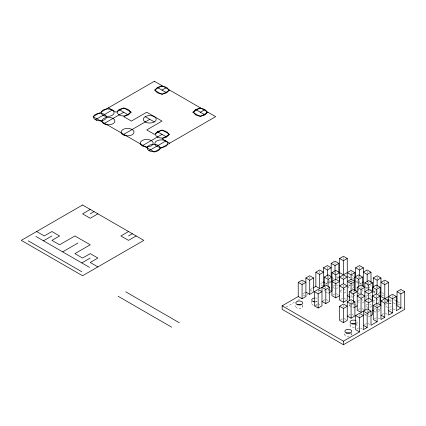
<?xml version="1.0" encoding="UTF-8"?>
<svg xmlns="http://www.w3.org/2000/svg" width="426" height="426" viewBox="0 0 426 426"><rect width="100%" height="100%" fill="white"/><g stroke="black" fill="none" stroke-linecap="round" stroke-linejoin="round"><path stroke-width="0.32" stroke-dasharray="2.13 1.6" d="M303.163 293.679L305.9 292.103M310.288 289.568L312.514 288.285M320.778 283.514L323.515 281.932M286.165 307.034L295.325 301.741M297.62 300.421L300.479 298.77M306.779 295.133L307.923 294.472M325.677 284.222L327.392 283.231M327.967 282.901L331.401 280.915M336.556 277.938L338.846 276.618M328.984 283.194L331.172 281.932L331.172 278.716M337.19 278.46L338.835 277.512L336.647 276.245M333.036 286.165L335.768 284.584L338.505 286.165M325.373 291.847L328.111 293.429L329.202 292.795M336.316 288.69L338.505 287.428M315.416 305.181L317.604 303.914M323.078 300.756L325.81 299.18L328.547 300.756M333.036 295.01L335.768 293.429L338.505 295.01M340.145 290.905L343.431 289.009L346.711 290.905M348.351 286.165L351.088 284.584M357.872 280.67L355.683 281.932L357.872 283.194M343.974 293.115L347.259 291.219M352.18 288.375L354.917 286.794M361.701 282.88L359.512 284.142L359.512 280.281M340.693 299.43L343.431 297.849L346.162 299.43M348.351 295.01L349.991 294.062M357.654 289.637L358.745 289.009M353.825 296.272L351.088 297.849L351.088 293.349M357.654 292.795L358.745 293.429L361.482 291.847M368.266 287.933L370.998 286.352L370.998 285.069M349.554 304.526L349.554 305.809L351.743 304.547M352.291 304.233L353.383 303.6M357.76 301.07L361.046 299.18L364.326 301.07M365.966 296.336L368.155 295.069M373.298 288.887L373.298 292.103L375.487 290.841M362.137 302.966L364.874 301.39M370.343 298.232L371.44 297.598M378.224 293.679L379.316 293.051M340.693 319.772L342.334 318.824M348.351 315.346L350.539 314.084M358.309 309.601L360.497 308.339M365.966 305.181L368.703 303.6M373.08 301.07L375.269 299.808M382.053 295.894L383.693 294.946M369.795 307.391L372.532 305.809M378 302.652L379.097 302.018M364.874 313.366L364.874 314.654L366.514 313.706M374.172 309.287L375.817 308.339M370.343 315.916L368.703 316.864L368.703 313.648M378 311.497L380.189 310.234L380.189 307.018M356.775 329.058L359.512 327.477M364.438 324.633L367.169 323.057M374.39 318.888L377.127 317.306M382.053 314.463L383.693 313.515M389.71 310.043L391.35 309.095M398.134 305.181L399.774 304.233M351.716 275.217L353.942 276.506M382.053 292.737L383.693 293.679M393.629 299.419L395.301 300.383M397.527 301.672L399.758 302.955M348.01 276.618L350.3 277.938M353.734 279.925L358.889 282.901M359.464 283.231L361.179 284.222M365.758 286.868L368.053 288.189M370.343 289.51L372.633 290.836M373.203 291.166L375.498 292.486M389.236 300.421L392.676 302.407M393.246 302.737L395.536 304.058M401.265 307.364L403.555 308.685M366.078 287.933L367.169 288.567L367.169 285.351M373.298 292.103L375.487 293.365M352.18 285.218L354.368 286.48M369.795 295.388L371.44 296.336M376.36 299.18L379.097 300.756M392.99 308.781L395.727 310.357M332.812 278.46L333.909 279.089M347.259 286.794L350.539 288.69M365.966 297.598L367.063 298.232M372.532 301.39L375.269 302.966M328.984 280.67L331.172 281.932M351.088 293.429L352.728 294.377M353.276 294.691L354.917 295.639L354.917 293.711M369.795 304.233L371.44 305.181M378 308.967L380.189 310.234M385.333 313.201L387.522 314.463M325.155 282.88L327.344 284.142L327.344 280.281M333.036 287.428L334.676 288.375M339.597 291.219L342.334 292.795M357.212 301.39L360.497 303.285M365.966 306.443L368.155 307.705M374.172 311.177L376.36 312.444L376.36 308.584M320.778 284.776L322.967 286.038M328.111 289.009L329.202 289.637M329.751 289.957L331.391 290.905M354.48 304.233L356.12 305.181M362.137 308.653L363.777 309.601M378.224 317.94L380.413 319.202M349.554 305.809L353.383 308.019L353.383 303.52M364.874 314.654L367.606 316.236M310.277 290.207L312.466 291.469M352.18 314.399L353.825 315.346M367.718 323.371L369.906 324.633M303.163 294.946L305.351 296.208M318.153 303.6L320.89 305.181M343.974 318.51L346.162 319.772M360.604 328.111L362.792 329.373M400.871 290.734L400.871 292.023M392.447 295.601L392.447 297.529M384.784 281.448L384.784 283.381M384.784 300.021L384.784 301.949M377.127 277.028L377.127 278.955M377.127 286.597L377.127 287.96M377.127 290.452L377.127 293.668M377.127 304.441L377.127 306.374M376.36 286.315L376.36 288.242M376.36 295.159L376.36 297.247M376.36 304.723L376.36 306.092M368.703 281.89L368.703 283.822M368.703 290.734L368.703 292.183M368.703 299.579L368.703 301.672M368.703 311.076L368.703 313.003M367.169 271.277L367.169 273.854M367.169 282.773L367.169 284.706M367.169 310.192L367.169 312.764M362.574 289.93L362.574 291.219M361.046 286.315L361.046 288.242M361.046 295.159L361.046 297.247M359.512 266.857L359.512 268.785M359.512 276.426L359.512 277.709M359.512 314.612L359.512 316.545M358.745 276.144L358.745 278.072M358.745 288.929L358.745 293.429M357.004 322.083L357.004 325.618M354.917 291.139L354.917 293.067M353.383 290.734L353.383 292.023M351.796 333.638L351.796 334.82M351.088 271.719L351.088 273.652M351.088 280.564L351.088 282.497M351.088 300.905L351.088 302.833M350.071 323.851L350.071 325.618M344.863 333.638L344.863 334.82M343.431 257.597L343.431 259.562M343.431 276.144L343.431 278.072M343.431 284.989L343.431 287.076M343.431 305.33L343.431 307.258M335.768 271.719L335.768 273.652M335.768 280.564L335.768 282.497M335.001 262.437L335.001 264.365M335.001 271.362L335.001 274.014M328.111 276.144L328.111 278.072M328.111 288.929L328.111 293.429M327.344 266.857L327.344 268.785M327.344 276.426L327.344 277.709M325.81 286.315L325.81 288.242M324.282 289.93L324.282 291.219M319.686 271.277L319.686 273.21M318.153 290.09L318.153 292.667M311.779 301.15L311.779 303.509M309.729 277.028L309.729 278.955M302.779 305.341L302.779 306.518M302.071 281.448L302.071 283.381M295.846 305.341L295.846 306.518M391.222 306.693A3.467 2.002 0 0 1 389.668 307.21M387.873 307.21A3.467 2.002 0 0 1 385.423 305.799M385.423 304.76A3.467 2.002 0 0 1 387.873 303.349M388.768 303.28A3.467 2.002 0 0 1 391.222 303.866M353.942 283.168A3.467 2.002 0 0 1 352.206 284.903M350.476 285.17A3.467 2.002 0 0 1 348.74 284.903M348.74 281.437A3.467 2.002 0 0 1 352.206 281.437M316.976 305.245A3.467 2.002 0 0 1 315.245 305.511M313.509 305.245A3.467 2.002 0 0 1 312.242 302.508M315.245 301.512A3.467 2.002 0 0 1 316.976 301.778M302.316 305.517A3.467 2.002 0 0 1 299.313 308.52A3.467 2.002 0 0 1 296.31 305.517M349.229 336.753A3.467 2.002 0 0 1 345.582 336.034A3.467 2.002 0 0 1 345.326 333.819M350.779 333.404A3.467 2.002 0 0 1 351.679 335.337M355.987 324.207A3.467 2.002 0 0 1 356.541 326.62M354.437 327.551A3.467 2.002 0 0 1 350.534 326.62A3.467 2.002 0 0 1 351.088 324.207M316.976 301.704A3.467 2.002 0 0 1 315.245 301.975M315.245 297.971A3.467 2.002 0 0 1 316.976 298.243M356.887 321.566A3.467 2.002 0 0 1 356.887 322.599M391.222 303.158A3.467 2.002 0 0 1 388.768 303.743M387.873 303.674A3.467 2.002 0 0 1 387.037 303.477M385.301 301.741A3.467 2.002 0 0 1 385.77 300.74M389.668 299.808A3.467 2.002 0 0 1 391.222 300.325M352.206 281.368A3.467 2.002 0 0 1 349.576 281.565M348.74 277.901A3.467 2.002 0 0 1 350.476 277.63M352.206 277.901A3.467 2.002 0 0 1 353.82 280.148"/><path stroke-width="0.64" d="M324.282 286.714L324.282 277.07L328.111 274.855L331.939 277.07L331.939 291.219L329.751 292.481M339.597 281.65L339.597 258.497L343.431 256.287L347.259 258.497L347.259 300.064L343.431 302.274L339.597 300.064L339.597 277.07L351.088 270.435L354.917 272.645L354.917 290.495M354.917 290.575L354.917 277.07L358.745 274.855L362.574 277.07L362.574 286.075M372.532 300.665L372.532 287.236L376.36 285.026L380.189 287.236L380.189 301.39M380.189 305.085L380.189 296.081L376.36 293.871L372.532 296.081L372.532 314.654L370.892 315.602M388.618 282.374L384.784 284.584L380.956 282.374L384.784 280.164L388.618 282.374L388.618 315.096L392.447 312.886L392.447 298.732L396.276 296.523L396.276 310.676L400.871 308.019L400.871 293.871L397.043 291.661L397.043 305.809L400.871 308.019M95.403 119.749L112.251 110.02M162.034 85.701L154.377 90.12L162.034 94.545L169.692 90.12M103.827 123.726L123.716 112.24M162.034 90.12L165.863 87.91M122.976 134.781L149.782 119.307M200.332 107.81L192.669 112.23L200.332 116.655L207.989 112.23M142.119 145.836A6.496 3.754 0 0 0 152.993 144.153A6.496 3.754 0 0 0 145.037 139.558A6.496 3.754 0 0 0 142.119 145.836L162.013 134.355M200.332 112.23L204.16 110.02M149.015 150.703A6.496 3.754 0 0 0 159.888 149.02A6.496 3.754 0 0 0 151.928 144.425A6.496 3.754 0 0 0 149.015 150.703L165.863 140.974M90.232 209.416L82.569 213.841L90.232 218.261L97.889 213.841M43.511 240.812L51.913 235.961M90.232 213.841L94.061 211.626M62.659 251.867L77.974 243.022M128.524 231.526L120.867 235.951L128.524 240.37L136.187 235.951M81.808 262.922L90.211 258.071M128.524 235.951L132.353 233.736M298.237 282.374L302.071 280.164L305.9 282.374L302.071 284.584L298.237 282.374L298.237 296.523L282.156 305.809L282.156 309.345L343.431 344.725L404.7 309.345L404.7 291.661L400.871 289.451L397.043 291.661M298.237 296.523L302.071 298.738L305.9 296.523L305.9 277.954L309.729 275.739L313.557 277.954L313.557 292.103L309.729 294.313L305.9 292.103M315.858 272.203L319.686 269.993L323.515 272.203L319.686 274.413L315.858 272.203L315.858 286.352L319.686 288.567L325.81 285.026L329.644 287.236L329.644 301.39L325.81 303.6L321.981 301.39M323.515 267.784L327.344 265.568L331.172 267.784L327.344 269.993L323.515 267.784L323.515 286.352M331.172 276.868L331.172 263.359L335.001 261.149L338.835 263.359L338.835 272.363M305.9 277.954L309.729 280.164L313.557 277.954M331.172 263.359L335.001 265.568L338.835 263.359M339.597 258.497L343.431 260.707L347.259 258.497M339.597 295.639L335.768 297.849L331.939 295.639L331.939 272.645L335.768 270.435L347.259 277.07L343.431 279.28L339.597 277.07M313.073 287.96L315.858 286.352M324.282 277.07L328.111 279.28L331.939 277.07M331.939 272.645L335.768 274.855L339.597 272.645M314.324 291.661L318.153 289.451L321.981 291.661L318.153 293.871L314.324 291.661L314.324 305.809L318.153 308.019L321.981 305.809L321.981 287.236L325.81 289.451L329.644 287.236M355.683 277.427L355.683 267.784L359.512 265.568L363.341 267.784L363.341 286.352M335.768 283.7L339.597 281.49L335.768 279.28L331.939 281.49L335.768 283.7L335.768 297.849M347.259 272.645L351.088 274.855L354.917 272.645M355.683 267.784L359.512 269.993L363.341 267.784M343.431 288.125L347.259 285.91L343.431 283.7L339.597 285.91L343.431 288.125L343.431 302.274M351.088 283.7L354.917 281.49L351.088 279.28L347.259 281.49L351.088 283.7L351.088 291.421M354.917 277.07L358.745 279.28L362.574 277.07M370.998 272.203L367.169 269.993L363.341 272.203L367.169 274.413L370.998 272.203L370.998 282.497M362.249 282.566L363.341 281.932M349.554 291.661L353.383 289.451L357.212 291.661L353.383 293.871L349.554 291.661L349.554 300.665M377.127 321.731L373.298 319.516L373.298 305.367L377.127 303.158L380.956 305.367L377.127 307.577L377.127 321.731L370.998 325.267L370.998 311.118L367.169 308.903L361.046 312.444L357.212 310.234L357.212 287.236L361.046 285.026L364.981 287.3M364.874 310.234L364.874 282.816L368.703 280.606L372.532 282.816L372.532 291.821M373.298 287.598L373.298 277.954L377.127 275.739L380.956 277.954L380.956 296.523L388.618 300.948L384.784 303.158L380.956 300.948L380.956 319.516L384.784 317.306L384.784 303.158M357.212 287.236L361.046 289.451L364.874 287.236M364.874 282.816L368.703 285.026L372.532 282.816M373.298 277.954L377.127 280.164L380.956 277.954M339.597 306.251L343.431 304.042L347.259 306.251L343.431 308.461L339.597 306.251L339.597 320.4L343.431 322.615L347.259 320.4L347.259 301.832L351.088 299.622L354.917 301.832L354.917 315.98L351.088 318.19L347.259 315.98M347.259 301.832L351.088 304.042L354.917 301.832M361.046 298.291L364.874 296.081L361.046 293.871L357.212 296.081L361.046 298.291L361.046 312.444M368.703 293.871L372.532 291.661L368.703 289.451L364.874 291.661L368.703 293.871L368.703 299.015M372.532 287.236L376.36 289.451L380.189 287.236M354.48 307.391L357.212 305.809M379.864 292.737L380.956 292.103M368.703 302.716L372.532 300.506L368.703 298.291L364.874 300.506L368.703 302.716L368.703 309.787M372.532 296.081L376.36 298.291L380.189 296.081M355.683 315.538L359.512 313.328L363.341 315.538L359.512 317.748L355.683 315.538L355.683 329.687L359.512 331.902L359.512 317.748M380.956 300.948L392.447 294.313L396.276 296.523M367.169 313.328L367.169 327.477L363.341 329.687L363.341 311.118L367.169 313.328L370.998 311.118M400.871 293.871L404.7 291.661M282.156 305.809L343.431 341.183L359.512 331.902M157.439 87.468L166.63 92.772M195.736 109.578L204.927 114.882M145.186 116.655L154.377 121.958M119.12 109.588L128.311 114.898M157.418 131.698L166.609 137.007M108.422 107.81L116.08 112.23L123.737 107.81L131.4 112.23L123.737 116.655L131.4 121.075L146.714 112.23L162.034 121.075L146.714 129.919L154.377 134.339L162.034 129.919L169.692 134.339L162.034 138.764L169.692 143.184M388.618 296.523L392.447 298.732M395.855 300.703L396.973 301.347M388.618 310.676L392.447 312.886M373.298 305.367L377.127 307.577M323.515 281.932L324.607 282.566M347.259 295.639L349.991 297.22M372.532 310.234L373.629 310.863M380.956 315.096L384.784 317.306M363.341 325.267L367.169 327.477M36.62 231.526L44.277 235.951L51.935 231.526L59.597 235.951L51.935 240.37L59.597 244.79L74.912 235.951L90.232 244.79L74.912 253.635L82.569 258.06L90.232 253.635L97.889 258.06L90.232 262.48L97.889 266.9M35.853 236.393L89.465 267.342M125.723 291.815L179.335 322.77M28.191 240.812L81.808 271.767M118.066 296.235L171.678 327.189M384.784 284.584L384.784 298.738M377.127 280.164L377.127 285.952M376.36 289.451L376.36 293.951M376.36 298.291L376.36 304.084M368.703 285.026L368.703 290.175M367.169 274.413L367.169 281.49M361.046 289.451L361.046 293.951M359.512 269.993L359.512 275.782M358.745 279.28L358.745 286.996M353.383 293.871L353.383 301.587M351.088 274.855L351.088 279.36M351.088 304.042L351.088 318.19M343.431 260.707L343.431 274.855M343.431 279.28L343.431 283.78M343.431 308.461L343.431 322.615M343.431 341.183L343.431 344.725M335.768 274.855L335.768 279.36M335.001 265.568L335.001 271.362M328.111 279.28L328.111 286.352M327.344 269.993L327.344 275.782M325.81 289.451L325.81 303.6M319.686 274.413L319.686 288.567M318.153 293.871L318.153 308.019M309.729 280.164L309.729 294.313M302.071 284.584L302.071 298.738M313.509 301.778A3.467 2.002 0 0 1 314.345 301.576M297.577 304.787A3.467 2.002 0 0 1 301.044 304.787M346.599 333.084A3.467 2.002 0 0 1 350.06 333.084M351.807 323.888A3.467 2.002 0 0 1 355.273 323.888M314.345 301.906A3.467 2.002 0 0 1 311.779 299.973A3.467 2.002 0 0 1 314.345 298.04M355.987 323.499A3.467 2.002 0 0 1 351.088 323.499A3.467 2.002 0 0 1 351.088 320.666A3.467 2.002 0 0 1 355.987 320.666M387.037 300.01A3.467 2.002 0 0 1 388.768 299.739M154.377 81.275L93.102 116.655L154.377 152.029L215.647 116.655L154.377 81.275M82.569 204.997L21.3 240.37L82.569 275.744L143.844 240.37L82.569 204.997M297.577 304.712A3.467 2.002 0 0 0 302.779 302.982A3.467 2.002 0 0 0 297.577 301.246A3.467 2.002 0 0 0 297.577 304.712M346.599 333.015A3.467 2.002 0 0 0 351.796 331.279A3.467 2.002 0 0 0 346.599 329.548A3.467 2.002 0 0 0 346.599 333.015M119.12 114.898A6.496 3.754 0 0 0 129.994 113.215A6.496 3.754 0 0 0 122.033 108.619A6.496 3.754 0 0 0 119.12 114.898M105.174 124.323A6.496 3.754 0 0 0 114.919 121.075A6.496 3.754 0 0 0 105.174 117.826A6.496 3.754 0 0 0 105.174 124.323M157.418 137.007A6.496 3.754 0 0 0 168.291 135.324A6.496 3.754 0 0 0 160.33 130.729A6.496 3.754 0 0 0 157.418 137.007M96.745 120.345A6.496 3.754 0 0 0 106.495 117.097A6.496 3.754 0 0 0 96.745 113.843A6.496 3.754 0 0 0 96.745 120.345M156.672 146.278A6.496 3.754 0 0 0 167.546 144.595A6.496 3.754 0 0 0 159.585 140A6.496 3.754 0 0 0 156.672 146.278M124.317 135.377A6.496 3.754 0 0 0 134.068 132.129A6.496 3.754 0 0 0 124.317 128.881A6.496 3.754 0 0 0 124.317 135.377M145.186 121.958A6.496 3.754 0 0 0 156.06 120.276A6.496 3.754 0 0 0 148.099 115.68A6.496 3.754 0 0 0 145.186 121.958M195.736 114.882A6.496 3.754 0 0 0 206.605 113.199A6.496 3.754 0 0 0 198.649 108.609A6.496 3.754 0 0 0 195.736 114.882M104.407 115.92A6.496 3.754 0 0 0 114.152 112.672A6.496 3.754 0 0 0 104.407 109.423A6.496 3.754 0 0 0 104.407 115.92M157.439 92.772A6.496 3.754 0 0 0 168.313 91.089A6.496 3.754 0 0 0 160.352 86.499A6.496 3.754 0 0 0 157.439 92.772"/></g></svg>
